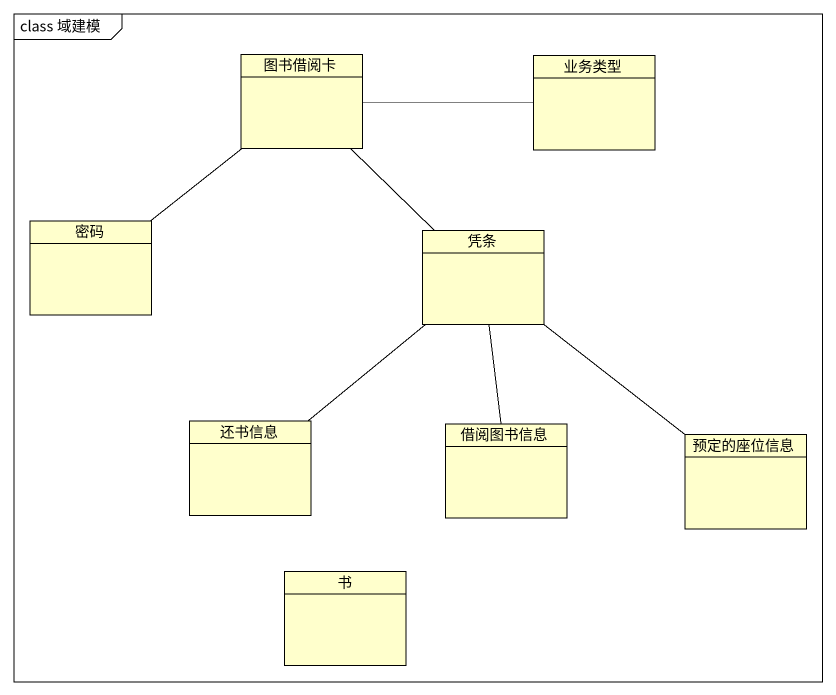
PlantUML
@startuml
mainframe class 域建模
hide circle
hide empty members
class 图书借阅卡
class 业务类型
class 密码
class 凭条
class 还书信息
class 借阅图书信息
class 预定的座位信息
class 书
图书借阅卡 -right- 业务类型
图书借阅卡 -- 密码
图书借阅卡 -- 凭条
凭条 -- 还书信息
凭条 -- 借阅图书信息
凭条 -- 预定的座位信息
@enduml
